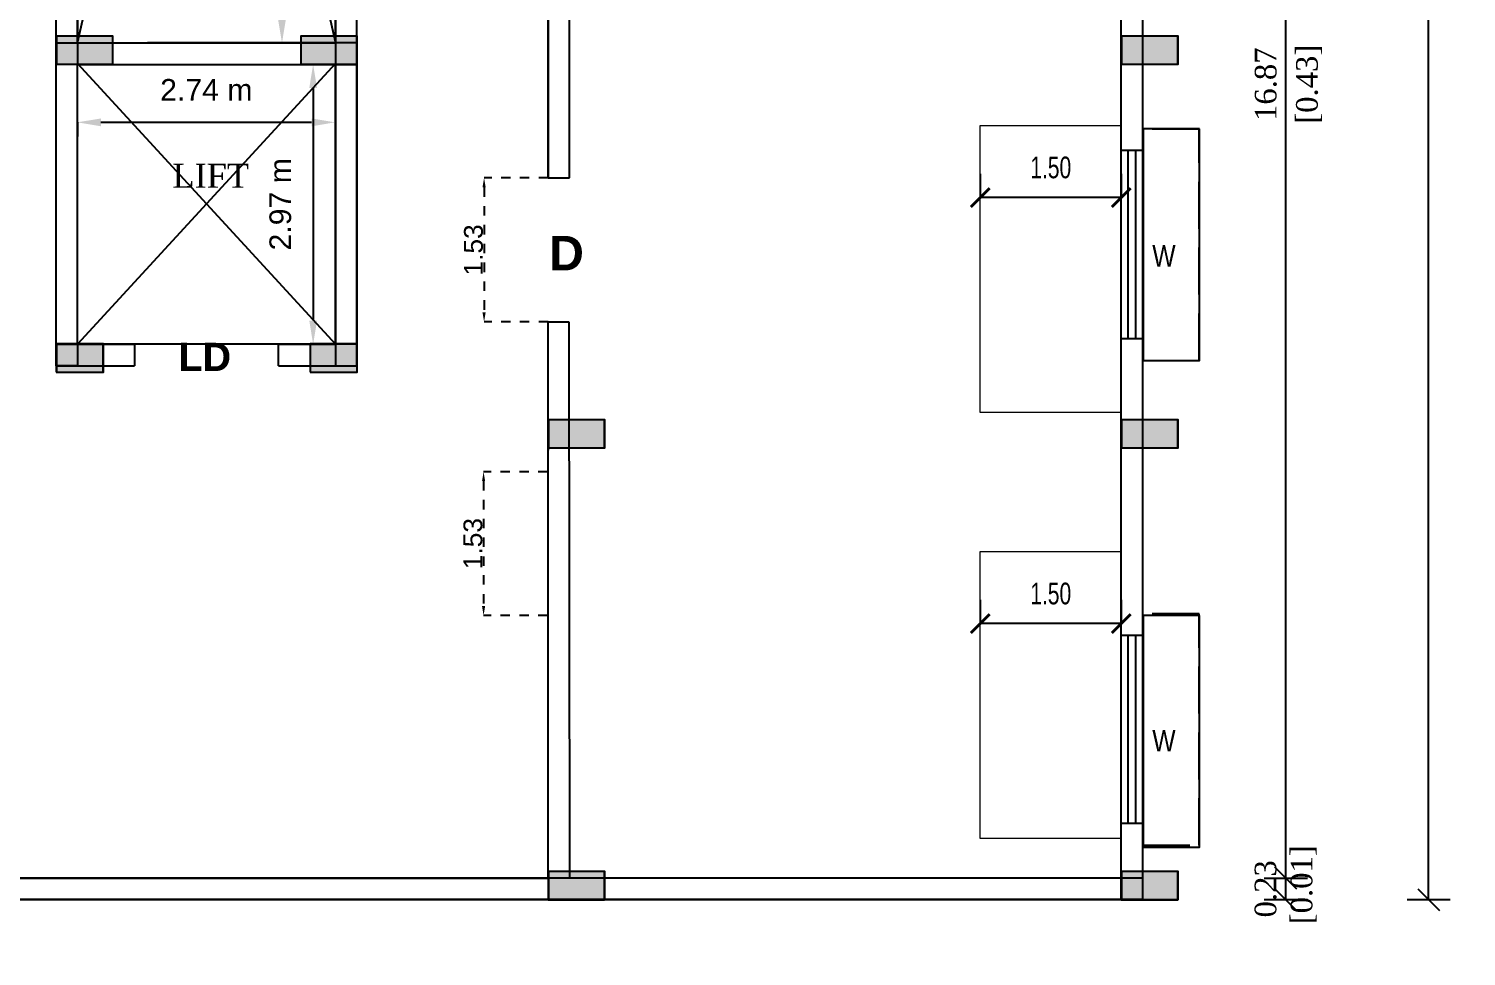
# Model space of a CAD drawing. Header units: metres. Extents: x 789 to 1127, y 8 to 183.
# Drawn here: x 922.92 to 938.2, y 40.19 to 50.04 of the extents above; entities that cross this region are included whole.
import ezdxf

# ---------------------------------------------------------------- set-up
doc = ezdxf.new("R2010")
doc.units = ezdxf.units.M
doc.header["$MEASUREMENT"] = 0
doc.header["$PDMODE"] = 96
doc.linetypes.add('CABLIN', pattern=[0.35, 0.25, -0.1])
doc.linetypes.add('DOT2', pattern=[0.125, 0, -0.125])
for name, color, linetype in [('BLK_1_FLR_1_CHAJJA', 6, 'Continuous'), ('BLK_1_FLR_1_LIFT_1', 30, 'Continuous'), ('BLK_1_FLR_2_BLT_UP_AREA_DEDUCT', 26, 'Continuous'), ('BLK_1_FLR_2_EXIT_WIDTH_DOOR', 2, 'Continuous'), ('BLK_1_FLR_2_VENTILATION_SHAFT', 6, 'Continuous'), ('C-ANNO-TABL', 10, 'Continuous'), ('DIM', 205, 'Continuous'), ('ED', 30, 'Continuous'), ('T E X T', 7, 'Continuous'), ('text', 7, 'Continuous'), ('W A L L', 125, 'Continuous'), ('wall1', 125, 'Continuous')]:
    doc.layers.add(name, color=color, linetype=linetype)
doc.layers.add('BLK_1_FLR_2_BLT_UP_AREA', color=26, linetype='Continuous', plot=False)
doc.layers.add('BLK_1_FLR_2_ROOM_1_LIGHT_VENTILATION_1', color=232, linetype='Continuous', lineweight=0)
doc.styles.add('CORPORATION', font='arial.ttf')
doc.styles.add('DIM 100', font='ARIALN.TTF', dxfattribs={"width": 0.85, "height": 0.23})
doc.styles.add('PDF Arial Bold', font='arialbd.ttf')
doc.styles.add('S', font='swiss.ttf')
doc.styles.get("Standard").update_dxf_attribs({"font": 'BOOKOS.TTF'})
doc.styles.add('swc', font='swissc.ttf', dxfattribs={"height": 250})
doc.dimstyles.new('Dim-outter', dxfattribs={"dimtxt": 1, "dimasz": 1, "dimexe": 0, "dimexo": 0, "dimgap": 1, "dimtad": 1, "dimlfac": -1, "dimzin": 3, "dimdsep": 46, "dimtxsty": 'CORPORATION', "dimblk": 'ARCHTICK', "dimcen": 0.125, "dimclrd": 8, "dimclre": 8, "dimclrt": 256, "dimazin": 0, "dimtfac": 0.5, "dimtix": 1, "dimtmove": 2, "dimatfit": 3, "dimfxl": 0, "dimtolj": 1, "dimtzin": 0, "dimarcsym": 0})
doc.dimstyles.new('GRID DIM 400', dxfattribs={"dimscale": 0, "dimtxt": 0.8, "dimasz": 0.2, "dimexe": 0, "dimexo": 0, "dimgap": 0.2, "dimtad": 0, "dimlfac": -0.1, "dimzin": 1, "dimdsep": 46, "dimtxsty": 'DIM 100', "dimblk": 'ARCHTICK', "dimcen": 0, "dimclrd": 256, "dimclre": 252, "dimclrt": 4, "dimazin": 0, "dimtfac": 1, "dimtix": 1, "dimtofl": 0, "dimtmove": 2, "dimatfit": 0, "dimfxl": 0, "dimtolj": 1, "dimtzin": 0, "dimarcsym": 0})
doc.dimstyles.new('METRIC', dxfattribs={"dimtxt": 0.45, "dimasz": 0.25, "dimexe": 0.15, "dimexo": 0.15, "dimgap": 0.15, "dimtad": 1, "dimzin": 0, "dimdsep": 46, "dimtxsty": 'S', "dimcen": 0, "dimclrd": 1, "dimclre": 1, "dimclrt": 5, "dimadec": 0, "dimazin": 2, "dimtfac": 1, "dimtix": 1, "dimtofl": 0, "dimtmove": 1, "dimatfit": 0, "dimfxl": 0, "dimtolj": 1, "dimtzin": 0, "dimarcsym": 0})
doc.dimstyles.new('STANDARD$0', dxfattribs={"dimtxt": 7, "dimasz": 3, "dimexe": 3, "dimexo": 1, "dimgap": 1.5, "dimtad": 1, "dimdec": 1, "dimzin": 1, "dimdsep": 46, "dimlunit": 4, "dimtxsty": 'Standard', "dimblk": 'OBLIQUE', "dimcen": 0.09375, "dimdle": 1, "dimclrd": 8, "dimclre": 8, "dimclrt": 7, "dimadec": 1, "dimazin": 0, "dimtfac": 1, "dimtdec": 1, "dimtix": 1, "dimtmove": 2, "dimatfit": 3, "dimldrblk": 'ARCHTICK', "dimfxl": 0, "dimfrac": 2, "dimtolj": 1, "dimtzin": 0, "dimarcsym": 0})

# ---------------------------------------------------------------- blocks, each defined once
blk = doc.blocks.new('_Oblique')
at = {"color": 0, "linetype": 'ByBlock', "lineweight": -2}
blk.add_line((-0.5, -0.5), (0.5, 0.5), dxfattribs=at)
blk = doc.blocks.new('*D147')
at = {"layer": 'Defpoints', "color": 0}
for p in [(919.728, 41.016), (928.438, 41.016), (928.438, 39.267)]:
    blk.add_point(p, dxfattribs=at)
at = {"layer": 'ED', "color": 0, "lineweight": -2}
for p, q in [((919.728, 39.497), (919.728, 39.037)), ((928.438, 39.497), (928.438, 39.037)), ((919.728, 39.267), (928.438, 39.267))]:
    blk.add_line(p, q, dxfattribs=at)
at = {"layer": 'ED', "color": 0, "lineweight": -2, "xscale": 0.23, "yscale": 0.23, "zscale": 0.23, "rotation": 180}
blk.add_blockref('_Oblique', (919.728, 39.267), dxfattribs=at)
at = {"layer": 'ED', "color": 0, "lineweight": -2, "xscale": 0.23, "yscale": 0.23, "zscale": 0.23}
blk.add_blockref('_Oblique', (928.438, 39.267), dxfattribs=at)
at = {"layer": 'ED', "color": 0, "char_height": 0.23, "attachment_point": 5}
for s, insert in [('\\A1;8.71', (924.083, 39.479)), ('\\A1;[0.22]', (924.083, 39.018))]:
    blk.add_mtext(s, dxfattribs=dict(at, insert=insert))
blk = doc.blocks.new('*D345')
at = {"layer": 'Defpoints', "color": 0}
for p in [(928.667, 41.016), (934.534, 40.787), (934.534, 39.267)]:
    blk.add_point(p, dxfattribs=at)
at = {"layer": 'ED', "color": 0, "lineweight": -2}
for p, q in [((928.667, 39.497), (928.667, 39.037)), ((934.534, 39.497), (934.534, 39.037)), ((928.667, 39.267), (934.534, 39.267))]:
    blk.add_line(p, q, dxfattribs=at)
at = {"layer": 'ED', "color": 0, "lineweight": -2, "xscale": 0.23, "yscale": 0.23, "zscale": 0.23, "rotation": 180}
blk.add_blockref('_Oblique', (928.667, 39.267), dxfattribs=at)
at = {"layer": 'ED', "color": 0, "lineweight": -2, "xscale": 0.23, "yscale": 0.23, "zscale": 0.23}
blk.add_blockref('_Oblique', (934.534, 39.267), dxfattribs=at)
at = {"layer": 'ED', "color": 0, "char_height": 0.23, "attachment_point": 5}
for s, insert in [('\\A1;5.87', (931.601, 39.479)), ('\\A1;[0.15]', (931.601, 39.018))]:
    blk.add_mtext(s, dxfattribs=dict(at, insert=insert))
blk = doc.blocks.new('*D148')
at = {"layer": 'Defpoints', "color": 0}
for p in [(914.621, 41.086), (934.763, 40.787), (934.763, 37.747)]:
    blk.add_point(p, dxfattribs=at)
at = {"layer": 'ED', "color": 0, "lineweight": -2}
for p, q in [((914.621, 37.977), (914.621, 37.517)), ((934.763, 37.977), (934.763, 37.517)), ((914.621, 37.747), (934.763, 37.747))]:
    blk.add_line(p, q, dxfattribs=at)
at = {"layer": 'ED', "color": 0, "lineweight": -2, "xscale": 0.23, "yscale": 0.23, "zscale": 0.23, "rotation": 180}
blk.add_blockref('_Oblique', (914.621, 37.747), dxfattribs=at)
at = {"layer": 'ED', "color": 0, "lineweight": -2, "xscale": 0.23, "yscale": 0.23, "zscale": 0.23}
blk.add_blockref('_Oblique', (934.763, 37.747), dxfattribs=at)
at = {"layer": 'ED', "color": 0, "char_height": 0.23, "attachment_point": 5}
for s, insert in [('\\A1;20.14', (924.692, 37.958)), ('\\A1;[0.51]', (924.692, 37.498))]:
    blk.add_mtext(s, dxfattribs=dict(at, insert=insert))
blk = doc.blocks.new('*D158')
at = {"layer": 'Defpoints', "color": 0}
for p in [(934.515, 41.016), (936.283, 41.016), (934.515, 40.787)]:
    blk.add_point(p, dxfattribs=at)
at = {"layer": 'ED', "color": 0, "lineweight": -2}
for p, q in [((936.053, 41.016), (936.513, 41.016)), ((936.283, 40.787), (936.283, 41.016)), ((936.053, 40.787), (936.513, 40.787))]:
    blk.add_line(p, q, dxfattribs=at)
at = {"layer": 'ED', "color": 0, "lineweight": -2, "xscale": 0.23, "yscale": 0.23, "zscale": 0.23}
for p, rotation in [((936.283, 41.016), 90), ((936.283, 40.787), 270)]:
    blk.add_blockref('_Oblique', p, dxfattribs=dict(at, rotation=rotation))
at = {"layer": 'ED', "color": 0, "insert": (936.283, 40.902), "char_height": 0.23, "attachment_point": 5, "rotation": 90}
blk.add_mtext('\\A1;0.23\\P [0.01]', dxfattribs=at)
blk = doc.blocks.new('*D159')
at = {"layer": 'Defpoints', "color": 0}
for p in [(934.286, 57.89), (936.283, 57.89), (934.286, 41.016)]:
    blk.add_point(p, dxfattribs=at)
at = {"layer": 'ED', "color": 0, "lineweight": -2}
for p, q in [((936.053, 57.89), (936.513, 57.89)), ((936.283, 41.016), (936.283, 57.89)), ((936.053, 41.016), (936.513, 41.016))]:
    blk.add_line(p, q, dxfattribs=at)
at = {"layer": 'ED', "color": 0, "lineweight": -2, "xscale": 0.23, "yscale": 0.23, "zscale": 0.23}
for p, rotation in [((936.283, 57.89), 90), ((936.283, 41.016), 270)]:
    blk.add_blockref('_Oblique', p, dxfattribs=dict(at, rotation=rotation))
at = {"layer": 'ED', "color": 0, "char_height": 0.23, "attachment_point": 5, "rotation": 90}
for s, insert in [('\\A1;[0.43]', (936.532, 49.453)), ('\\A1;16.87', (936.072, 49.453))]:
    blk.add_mtext(s, dxfattribs=dict(at, insert=insert))
blk = doc.blocks.new('*D358')
at = {"layer": 'Defpoints', "color": 0}
for p in [(936.283, 94.127), (937.803, 94.127), (936.283, 40.787)]:
    blk.add_point(p, dxfattribs=at)
at = {"layer": 'ED', "color": 0, "lineweight": -2}
for p, q in [((937.573, 94.127), (938.033, 94.127)), ((937.803, 40.787), (937.803, 94.127)), ((937.573, 40.787), (938.033, 40.787))]:
    blk.add_line(p, q, dxfattribs=at)
at = {"layer": 'ED', "color": 0, "lineweight": -2, "xscale": 0.23, "yscale": 0.23, "zscale": 0.23}
for p, rotation in [((937.803, 94.127), 90), ((937.803, 40.787), 270)]:
    blk.add_blockref('_Oblique', p, dxfattribs=dict(at, rotation=rotation))
at = {"layer": 'ED', "color": 0, "char_height": 0.23, "attachment_point": 5, "rotation": 90}
for s, insert in [('\\A1;53.34', (937.592, 67.457)), ('\\A1;[1.35]', (938.052, 67.457))]:
    blk.add_mtext(s, dxfattribs=dict(at, insert=insert))
blk = doc.blocks.new('*D317')
at = {"layer": 'Defpoints', "color": 0, "ltscale": 0.5}
for p in [(925.011, 61.966), (925.609, 61.966), (925.011, 49.892)]:
    blk.add_point(p, dxfattribs=at)
at = {"layer": 'ED', "color": 1, "lineweight": -2, "ltscale": 0.5}
for p, q in [((925.379, 61.966), (925.759, 61.966)), ((925.609, 50.142), (925.609, 61.716)), ((925.379, 49.892), (925.759, 49.892))]:
    blk.add_line(p, q, dxfattribs=at)
at = {"layer": 'ED', "color": 1, "ltscale": 0.5}
for points in [[(925.567, 61.716), (925.65, 61.716), (925.609, 61.966)], [(925.567, 50.142), (925.65, 50.142), (925.609, 49.892)]]:
    blk.add_solid(points, dxfattribs=at)
at = {"layer": 'ED', "lineweight": -2, "ltscale": 0.5, "insert": (925.26, 55.929), "char_height": 0.23, "attachment_point": 5, "rotation": 90, "style": 'S'}
blk.add_mtext('\\A1;12.07 m', dxfattribs=at)
blk = doc.blocks.new('45')
h = blk.add_hatch(color=143)
h.dxf.hatch_style = 1
h.paths.add_polyline_path([(11214.808, -3208.297), (11214.538, -3208.297), (11214.308, -3208.297), (11214.308, -3208.532), (11214.808, -3208.532)])
h = blk.add_hatch(color=143)
h.dxf.hatch_style = 1
h.paths.add_polyline_path([(11217.008, -3208.597), (11217.508, -3208.597), (11217.508, -3208.297), (11217.008, -3208.297)])
h = blk.add_hatch(color=143)
h.dxf.hatch_style = 1
h.paths.add_polyline_path([(11217.008, -3208.597), (11217.508, -3208.597), (11217.508, -3208.297), (11217.008, -3208.297)])
h = blk.add_hatch(color=143)
h.dxf.hatch_style = 1
h.paths.add_polyline_path([(11214.808, -3208.532), (11214.308, -3208.532), (11214.308, -3208.597), (11214.808, -3208.597)])
at = {"layer": 'C-ANNO-TABL'}
h = blk.add_hatch(color=240, dxfattribs=at)
h.dxf.hatch_style = 1
h.paths.add_polyline_path([(11214.308, -3205.025), (11214.308, -3205.253), (11214.908, -3205.253), (11214.908, -3205.025)])
h = blk.add_hatch(color=240, dxfattribs=at)
h.dxf.hatch_style = 1
h.paths.add_polyline_path([(11214.308, -3205.025), (11214.308, -3205.325), (11214.908, -3205.325), (11214.908, -3205.025)])
h = blk.add_hatch(color=240, dxfattribs=at)
h.dxf.hatch_style = 1
h.paths.add_polyline_path([(11214.308, -3205.025), (11214.308, -3205.253), (11214.908, -3205.253), (11214.908, -3205.025)])
h = blk.add_hatch(color=240, dxfattribs=at)
h.dxf.hatch_style = 1
h.paths.add_polyline_path([(11214.308, -3205.025), (11214.308, -3205.325), (11214.908, -3205.325), (11214.908, -3205.025)])
h = blk.add_hatch(color=240, dxfattribs=at)
h.dxf.hatch_style = 1
h.paths.add_polyline_path([(11216.908, -3205.025), (11216.908, -3205.253), (11217.508, -3205.253), (11217.508, -3205.025)])
h = blk.add_hatch(color=240, dxfattribs=at)
h.dxf.hatch_style = 1
h.paths.add_polyline_path([(11216.908, -3205.025), (11216.908, -3205.253), (11217.508, -3205.253), (11217.508, -3205.025)])
h = blk.add_hatch(color=240, dxfattribs=at)
h.dxf.hatch_style = 1
h.paths.add_polyline_path([(11216.908, -3205.025), (11216.908, -3205.325), (11217.508, -3205.325), (11217.508, -3205.025)])
h = blk.add_hatch(color=240, dxfattribs=at)
h.dxf.hatch_style = 1
h.paths.add_polyline_path([(11216.908, -3205.025), (11216.908, -3205.253), (11217.508, -3205.253), (11217.508, -3205.025)])
h = blk.add_hatch(color=240, dxfattribs=at)
h.dxf.hatch_style = 1
h.paths.add_polyline_path([(11216.908, -3205.025), (11216.908, -3205.253), (11217.508, -3205.253), (11217.508, -3205.025)])
h = blk.add_hatch(color=240, dxfattribs=at)
h.dxf.hatch_style = 1
h.paths.add_polyline_path([(11216.908, -3205.025), (11216.908, -3205.325), (11217.508, -3205.325), (11217.508, -3205.025)])
h = blk.add_hatch(color=240, dxfattribs=at)
h.dxf.hatch_style = 1
h.paths.add_polyline_path([(11225.636, -3205.025), (11225.636, -3205.325), (11226.237, -3205.325), (11226.237, -3205.025)])
h = blk.add_hatch(color=240, dxfattribs=at)
h.dxf.hatch_style = 1
h.paths.add_polyline_path([(11219.54, -3209.102), (11219.54, -3209.402), (11220.141, -3209.402), (11220.141, -3209.102)])
h = blk.add_hatch(color=240, dxfattribs=at)
h.dxf.hatch_style = 1
h.paths.add_polyline_path([(11225.636, -3209.102), (11225.636, -3209.402), (11226.237, -3209.402), (11226.237, -3209.102)])
h = blk.add_hatch(color=240, dxfattribs=at)
h.dxf.hatch_style = 1
h.paths.add_polyline_path([(11219.54, -3213.902), (11219.54, -3214.202), (11220.141, -3214.202), (11220.141, -3213.902)])
h = blk.add_hatch(color=240, dxfattribs=at)
h.dxf.hatch_style = 1
h.paths.add_polyline_path([(11225.636, -3213.902), (11225.636, -3214.202), (11226.237, -3214.202), (11226.237, -3213.902)])
for points in [[(11214.308, -3208.597), (11214.808, -3208.597), (11214.808, -3208.297), (11214.308, -3208.297)], [(11214.308, -3208.597), (11214.808, -3208.597), (11214.808, -3208.297), (11214.308, -3208.297)], [(11217.008, -3208.597), (11217.508, -3208.597), (11217.508, -3208.297), (11217.008, -3208.297)], [(11217.008, -3208.597), (11217.508, -3208.597), (11217.508, -3208.297), (11217.008, -3208.297)]]:
    blk.add_lwpolyline(points, close=True)
at = {"layer": 'C-ANNO-TABL', "color": 240}
for points in [[(11214.908, -3205.253), (11214.908, -3205.025), (11214.308, -3205.025), (11214.308, -3205.253)], [(11214.908, -3205.253), (11214.908, -3205.025), (11214.308, -3205.025), (11214.308, -3205.253)], [(11217.508, -3205.253), (11217.508, -3205.025), (11216.908, -3205.025), (11216.908, -3205.253)], [(11217.508, -3205.253), (11217.508, -3205.025), (11216.908, -3205.025), (11216.908, -3205.253)]]:
    blk.add_lwpolyline(points, dxfattribs=at)
for points in [[(11214.308, -3205.025), (11214.308, -3205.325), (11214.908, -3205.325), (11214.908, -3205.025)], [(11214.308, -3205.025), (11214.308, -3205.325), (11214.908, -3205.325), (11214.908, -3205.025)], [(11216.908, -3205.025), (11216.908, -3205.325), (11217.508, -3205.325), (11217.508, -3205.025)], [(11216.908, -3205.025), (11216.908, -3205.325), (11217.508, -3205.325), (11217.508, -3205.025)], [(11225.636, -3205.025), (11225.636, -3205.325), (11226.237, -3205.325), (11226.237, -3205.025)], [(11219.54, -3209.102), (11219.54, -3209.402), (11220.141, -3209.402), (11220.141, -3209.102)], [(11225.636, -3209.102), (11225.636, -3209.402), (11226.237, -3209.402), (11226.237, -3209.102)], [(11219.54, -3213.902), (11219.54, -3214.202), (11220.141, -3214.202), (11220.141, -3213.902)], [(11225.636, -3213.902), (11225.636, -3214.202), (11226.237, -3214.202), (11226.237, -3213.902)]]:
    blk.add_lwpolyline(points, close=True, dxfattribs=at)
blk = doc.blocks.new('369')
h = blk.add_hatch(color=143)
h.dxf.hatch_style = 1
h.paths.add_polyline_path([(11119.261, -3205.394), (11118.991, -3205.394), (11118.761, -3205.394), (11118.761, -3205.629), (11119.261, -3205.629)])
h = blk.add_hatch(color=143)
h.dxf.hatch_style = 1
h.paths.add_polyline_path([(11121.461, -3205.694), (11121.961, -3205.694), (11121.961, -3205.394), (11121.461, -3205.394)])
h = blk.add_hatch(color=143)
h.dxf.hatch_style = 1
h.paths.add_polyline_path([(11121.461, -3205.694), (11121.961, -3205.694), (11121.961, -3205.394), (11121.461, -3205.394)])
h = blk.add_hatch(color=143)
h.dxf.hatch_style = 1
h.paths.add_polyline_path([(11119.261, -3205.629), (11118.761, -3205.629), (11118.761, -3205.694), (11119.261, -3205.694)])
at = {"layer": 'C-ANNO-TABL'}
h = blk.add_hatch(color=240, dxfattribs=at)
h.dxf.hatch_style = 1
h.paths.add_polyline_path([(11118.761, -3202.122), (11118.761, -3202.351), (11119.361, -3202.351), (11119.361, -3202.122)])
h = blk.add_hatch(color=240, dxfattribs=at)
h.dxf.hatch_style = 1
h.paths.add_polyline_path([(11118.761, -3202.122), (11118.761, -3202.422), (11119.361, -3202.422), (11119.361, -3202.122)])
h = blk.add_hatch(color=240, dxfattribs=at)
h.dxf.hatch_style = 1
h.paths.add_polyline_path([(11118.761, -3202.122), (11118.761, -3202.351), (11119.361, -3202.351), (11119.361, -3202.122)])
h = blk.add_hatch(color=240, dxfattribs=at)
h.dxf.hatch_style = 1
h.paths.add_polyline_path([(11118.761, -3202.122), (11118.761, -3202.422), (11119.361, -3202.422), (11119.361, -3202.122)])
h = blk.add_hatch(color=240, dxfattribs=at)
h.dxf.hatch_style = 1
h.paths.add_polyline_path([(11121.36, -3202.122), (11121.36, -3202.351), (11121.961, -3202.351), (11121.961, -3202.122)])
h = blk.add_hatch(color=240, dxfattribs=at)
h.dxf.hatch_style = 1
h.paths.add_polyline_path([(11121.36, -3202.122), (11121.36, -3202.351), (11121.961, -3202.351), (11121.961, -3202.122)])
h = blk.add_hatch(color=240, dxfattribs=at)
h.dxf.hatch_style = 1
h.paths.add_polyline_path([(11121.36, -3202.122), (11121.36, -3202.422), (11121.961, -3202.422), (11121.961, -3202.122)])
h = blk.add_hatch(color=240, dxfattribs=at)
h.dxf.hatch_style = 1
h.paths.add_polyline_path([(11121.36, -3202.122), (11121.36, -3202.351), (11121.961, -3202.351), (11121.961, -3202.122)])
h = blk.add_hatch(color=240, dxfattribs=at)
h.dxf.hatch_style = 1
h.paths.add_polyline_path([(11121.36, -3202.122), (11121.36, -3202.351), (11121.961, -3202.351), (11121.961, -3202.122)])
h = blk.add_hatch(color=240, dxfattribs=at)
h.dxf.hatch_style = 1
h.paths.add_polyline_path([(11121.36, -3202.122), (11121.36, -3202.422), (11121.961, -3202.422), (11121.961, -3202.122)])
h = blk.add_hatch(color=240, dxfattribs=at)
h.dxf.hatch_style = 1
h.paths.add_polyline_path([(11130.089, -3202.122), (11130.089, -3202.422), (11130.689, -3202.422), (11130.689, -3202.122)])
h = blk.add_hatch(color=240, dxfattribs=at)
h.dxf.hatch_style = 1
h.paths.add_polyline_path([(11123.993, -3206.199), (11123.993, -3206.499), (11124.593, -3206.499), (11124.593, -3206.199)])
h = blk.add_hatch(color=240, dxfattribs=at)
h.dxf.hatch_style = 1
h.paths.add_polyline_path([(11130.089, -3206.199), (11130.089, -3206.499), (11130.689, -3206.499), (11130.689, -3206.199)])
h = blk.add_hatch(color=240, dxfattribs=at)
h.dxf.hatch_style = 1
h.paths.add_polyline_path([(11123.993, -3211), (11123.993, -3211.299), (11124.593, -3211.299), (11124.593, -3211)])
h = blk.add_hatch(color=240, dxfattribs=at)
h.dxf.hatch_style = 1
h.paths.add_polyline_path([(11130.089, -3211), (11130.089, -3211.299), (11130.689, -3211.299), (11130.689, -3211)])
for points in [[(11118.761, -3205.694), (11119.261, -3205.694), (11119.261, -3205.394), (11118.761, -3205.394)], [(11118.761, -3205.694), (11119.261, -3205.694), (11119.261, -3205.394), (11118.761, -3205.394)], [(11121.461, -3205.694), (11121.961, -3205.694), (11121.961, -3205.394), (11121.461, -3205.394)], [(11121.461, -3205.694), (11121.961, -3205.694), (11121.961, -3205.394), (11121.461, -3205.394)]]:
    blk.add_lwpolyline(points, close=True)
at = {"layer": 'C-ANNO-TABL', "color": 240}
for points in [[(11119.361, -3202.351), (11119.361, -3202.122), (11118.761, -3202.122), (11118.761, -3202.351)], [(11119.361, -3202.351), (11119.361, -3202.122), (11118.761, -3202.122), (11118.761, -3202.351)], [(11121.961, -3202.351), (11121.961, -3202.122), (11121.36, -3202.122), (11121.36, -3202.351)], [(11121.961, -3202.351), (11121.961, -3202.122), (11121.36, -3202.122), (11121.36, -3202.351)]]:
    blk.add_lwpolyline(points, dxfattribs=at)
for points in [[(11118.761, -3202.122), (11118.761, -3202.422), (11119.361, -3202.422), (11119.361, -3202.122)], [(11118.761, -3202.122), (11118.761, -3202.422), (11119.361, -3202.422), (11119.361, -3202.122)], [(11121.36, -3202.122), (11121.36, -3202.422), (11121.961, -3202.422), (11121.961, -3202.122)], [(11121.36, -3202.122), (11121.36, -3202.422), (11121.961, -3202.422), (11121.961, -3202.122)], [(11130.089, -3202.122), (11130.089, -3202.422), (11130.689, -3202.422), (11130.689, -3202.122)], [(11123.993, -3206.199), (11123.993, -3206.499), (11124.593, -3206.499), (11124.593, -3206.199)], [(11130.089, -3206.199), (11130.089, -3206.499), (11130.689, -3206.499), (11130.689, -3206.199)], [(11123.993, -3211), (11123.993, -3211.299), (11124.593, -3211.299), (11124.593, -3211)], [(11130.089, -3211), (11130.089, -3211.299), (11130.689, -3211.299), (11130.689, -3211)]]:
    blk.add_lwpolyline(points, close=True, dxfattribs=at)
blk = doc.blocks.new('*D338')
at = {"layer": 'Defpoints', "color": 0, "ltscale": 0.5}
for p in [(923.433, 49.199), (926.174, 49.199), (926.174, 49.048)]:
    blk.add_point(p, dxfattribs=at)
at = {"layer": 'ED', "color": 1, "lineweight": -2, "ltscale": 0.5}
for p, q in [((923.433, 49.049), (923.433, 48.898)), ((923.683, 49.048), (925.924, 49.048)), ((926.174, 49.049), (926.174, 48.898))]:
    blk.add_line(p, q, dxfattribs=at)
at = {"layer": 'ED', "color": 1, "ltscale": 0.5}
for points in [[(923.683, 49.089), (923.683, 49.006), (923.433, 49.048)], [(925.924, 49.089), (925.924, 49.006), (926.174, 49.048)]]:
    blk.add_solid(points, dxfattribs=at)
at = {"layer": 'ED', "lineweight": -2, "ltscale": 0.5, "insert": (924.804, 49.393), "char_height": 0.23, "attachment_point": 5, "style": 'S'}
blk.add_mtext('\\A1;2.74 m', dxfattribs=at)
blk = doc.blocks.new('*D339')
at = {"layer": 'Defpoints', "color": 0, "ltscale": 0.5}
for p in [(925.712, 49.663), (925.712, 46.691), (925.94, 46.691)]:
    blk.add_point(p, dxfattribs=at)
at = {"layer": 'ED', "color": 1, "lineweight": -2, "ltscale": 0.5}
for p, q in [((925.862, 49.663), (926.09, 49.663)), ((925.94, 49.413), (925.94, 46.941)), ((925.862, 46.691), (926.09, 46.691))]:
    blk.add_line(p, q, dxfattribs=at)
at = {"layer": 'ED', "color": 1, "ltscale": 0.5}
for points in [[(925.899, 49.413), (925.982, 49.413), (925.94, 49.663)], [(925.899, 46.941), (925.982, 46.941), (925.94, 46.691)]]:
    blk.add_solid(points, dxfattribs=at)
at = {"layer": 'ED', "lineweight": -2, "ltscale": 0.5, "insert": (925.592, 48.177), "char_height": 0.23, "attachment_point": 5, "rotation": 90, "style": 'S'}
blk.add_mtext('\\A1;2.97 m', dxfattribs=at)
blk = doc.blocks.new('_ArchTick')
at = {"color": 0, "linetype": 'ByBlock', "const_width": 0.15}
blk.add_lwpolyline([(-0.5, -0.5), (0.5, 0.5)], dxfattribs=at)
blk = doc.blocks.new('*D98')
at = {"layer": 'BLK_1_FLR_2_ROOM_1_LIGHT_VENTILATION_1', "lineweight": -2}
for p, q in [((933.034, 43.972), (933.034, 43.722)), ((934.534, 43.972), (934.534, 43.722)), ((934.534, 43.722), (933.034, 43.722))]:
    blk.add_line(p, q, dxfattribs=at)
at = {"layer": 'Defpoints', "color": 0}
for p in [(933.034, 44.014), (934.534, 44.014), (933.034, 43.722)]:
    blk.add_point(p, dxfattribs=at)
at = {"layer": 'BLK_1_FLR_2_ROOM_1_LIGHT_VENTILATION_1', "lineweight": -2, "xscale": 0.2, "yscale": 0.2, "zscale": 0.2, "rotation": 180}
blk.add_blockref('_ArchTick', (933.034, 43.722), dxfattribs=at)
at = {"layer": 'BLK_1_FLR_2_ROOM_1_LIGHT_VENTILATION_1', "lineweight": -2, "xscale": 0.2, "yscale": 0.2, "zscale": 0.2}
blk.add_blockref('_ArchTick', (934.534, 43.722), dxfattribs=at)
at = {"layer": 'BLK_1_FLR_2_ROOM_1_LIGHT_VENTILATION_1', "insert": (933.784, 44.039), "char_height": 0.23, "attachment_point": 5, "style": 'DIM 100'}
blk.add_mtext('\\A1;1.50', dxfattribs=at)
blk = doc.blocks.new('*D99')
at = {"layer": 'BLK_1_FLR_2_ROOM_1_LIGHT_VENTILATION_1', "lineweight": -2}
for p, q in [((933.034, 48.499), (933.034, 48.249)), ((934.534, 48.499), (934.534, 48.249)), ((934.534, 48.249), (933.034, 48.249))]:
    blk.add_line(p, q, dxfattribs=at)
at = {"layer": 'Defpoints', "color": 0}
for p in [(933.034, 48.541), (934.534, 48.541), (933.034, 48.249)]:
    blk.add_point(p, dxfattribs=at)
at = {"layer": 'BLK_1_FLR_2_ROOM_1_LIGHT_VENTILATION_1', "lineweight": -2, "xscale": 0.2, "yscale": 0.2, "zscale": 0.2, "rotation": 180}
blk.add_blockref('_ArchTick', (933.034, 48.249), dxfattribs=at)
at = {"layer": 'BLK_1_FLR_2_ROOM_1_LIGHT_VENTILATION_1', "lineweight": -2, "xscale": 0.2, "yscale": 0.2, "zscale": 0.2}
blk.add_blockref('_ArchTick', (934.534, 48.249), dxfattribs=at)
at = {"layer": 'BLK_1_FLR_2_ROOM_1_LIGHT_VENTILATION_1', "insert": (933.784, 48.567), "char_height": 0.23, "attachment_point": 5, "style": 'DIM 100'}
blk.add_mtext('\\A1;1.50', dxfattribs=at)
blk = doc.blocks.new('*D140')
at = {"layer": 'BLK_1_FLR_2_EXIT_WIDTH_DOOR', "linetype": 'DOT2', "lineweight": -2, "ltscale": 0.05}
for p, q in [((928.433, 45.335), (927.753, 45.335)), ((927.753, 45.235), (927.753, 43.907)), ((928.433, 43.807), (927.753, 43.807))]:
    blk.add_line(p, q, dxfattribs=at)
at = {"layer": 'BLK_1_FLR_2_EXIT_WIDTH_DOOR', "ltscale": 0.05}
for points in [[(927.736, 45.235), (927.769, 45.235), (927.753, 45.335)], [(927.736, 43.907), (927.769, 43.907), (927.753, 43.807)]]:
    blk.add_solid(points, dxfattribs=at)
at = {"layer": 'Defpoints', "color": 0, "ltscale": 0.05}
for p in [(928.433, 45.335), (927.753, 43.807), (928.433, 43.807)]:
    blk.add_point(p, dxfattribs=at)
at = {"layer": 'BLK_1_FLR_2_EXIT_WIDTH_DOOR', "ltscale": 0.05, "insert": (927.64, 44.571), "char_height": 0.2, "attachment_point": 5, "rotation": 90, "style": 'CORPORATION'}
blk.add_mtext('\\A1;1.53', dxfattribs=at)
blk = doc.blocks.new('*D141')
at = {"layer": 'BLK_1_FLR_2_EXIT_WIDTH_DOOR', "linetype": 'DOT2', "lineweight": -2, "ltscale": 0.05}
for p, q in [((928.439, 48.457), (927.758, 48.457)), ((927.758, 48.357), (927.758, 47.028)), ((928.439, 46.928), (927.758, 46.928))]:
    blk.add_line(p, q, dxfattribs=at)
at = {"layer": 'BLK_1_FLR_2_EXIT_WIDTH_DOOR', "ltscale": 0.05}
for points in [[(927.741, 48.357), (927.775, 48.357), (927.758, 48.457)], [(927.741, 47.028), (927.775, 47.028), (927.758, 46.928)]]:
    blk.add_solid(points, dxfattribs=at)
at = {"layer": 'Defpoints', "color": 0, "ltscale": 0.05}
for p in [(928.439, 48.457), (927.758, 46.928), (928.439, 46.928)]:
    blk.add_point(p, dxfattribs=at)
at = {"layer": 'BLK_1_FLR_2_EXIT_WIDTH_DOOR', "ltscale": 0.05, "insert": (927.646, 47.692), "char_height": 0.2, "attachment_point": 5, "rotation": 90, "style": 'CORPORATION'}
blk.add_mtext('\\A1;1.53', dxfattribs=at)

msp = doc.modelspace()

# ---------------------------------------------------------------- hatches: boundary and pattern name
at = {"lineweight": -2, "ltscale": 0.5}
h = msp.add_hatch(color=256, dxfattribs=at)
h.dxf.hatch_style = 1
h.paths.add_polyline_path([(923.43448, 49.89198), (923.20588, 49.89198), (923.20588, 49.66477), (923.43588, 49.66338)])
h.paths.add_polyline_path([(926.40628, 49.89198), (926.17729, 49.89198), (926.17628, 49.66338), (926.40628, 49.66338)])
h.paths.add_polyline_path([(926.40628, 46.69138), (926.17628, 46.69138), (926.17768, 46.46138), (926.40628, 46.46138)])
h.paths.add_polyline_path([(923.43588, 46.69138), (923.20588, 46.69138), (923.20588, 46.46138), (923.43448, 46.46138)])
h = msp.add_hatch(color=240)
h.dxf.hatch_style = 1
h.paths.add_polyline_path([(934.53428, 49.96474), (934.53428, 49.66477), (935.13473, 49.66477), (935.13473, 49.96474)])
h = msp.add_hatch(color=240)
h.dxf.hatch_style = 1
h.paths.add_polyline_path([(928.43828, 45.88804), (928.43828, 45.58807), (929.03873, 45.58807), (929.03873, 45.88804)])
h = msp.add_hatch(color=240)
h.dxf.hatch_style = 1
h.paths.add_polyline_path([(934.53428, 45.88804), (934.53428, 45.58807), (935.13473, 45.58807), (935.13473, 45.88804)])
h = msp.add_hatch(color=240)
h.dxf.hatch_style = 1
h.paths.add_polyline_path([(928.43828, 41.08605), (928.43828, 40.78608), (929.03873, 40.78608), (929.03873, 41.08605)])
h = msp.add_hatch(color=240)
h.dxf.hatch_style = 1
h.paths.add_polyline_path([(934.53428, 41.08605), (934.53428, 40.78608), (935.13473, 40.78608), (935.13473, 41.08605)])

# ---------------------------------------------------------------- linework, layer by layer
at = {"layer": 'BLK_1_FLR_1_CHAJJA', "linetype": 'Continuous'}
for points in [[(935.36587, 48.97855), (934.76591, 48.97855), (934.76591, 46.51855), (935.36587, 46.51855)], [(935.36587, 43.80539), (934.76591, 43.80539), (934.76591, 41.34539), (935.36587, 41.34539)]]:
    msp.add_lwpolyline(points, close=True, dxfattribs=at)
at = {"layer": 'BLK_1_FLR_1_LIFT_1'}
msp.add_lwpolyline([(926.17389, 46.69139), (923.43349, 46.69139), (923.43349, 49.66339), (926.17389, 49.66339)], close=True, dxfattribs=at)
at = {"layer": 'BLK_1_FLR_2_BLT_UP_AREA', "color": 26}
msp.add_lwpolyline([(934.76288, 40.78747), (934.76288, 94.12747), (914.62091, 94.12747), (914.62091, 40.78747)], close=True, dxfattribs=at)
at = {"layer": 'BLK_1_FLR_2_BLT_UP_AREA_DEDUCT', "color": 26, "linetype": 'Continuous'}
msp.add_lwpolyline([(926.17768, 49.89442), (926.18224, 61.96601), (923.43904, 61.96497), (923.43448, 49.89338)], close=True, dxfattribs=at)
at = {"layer": 'BLK_1_FLR_2_ROOM_1_LIGHT_VENTILATION_1', "color": 3}
for points in [[(933.03428, 45.96533), (933.03428, 49.01334), (934.53428, 49.01334), (934.53428, 45.96533)], [(933.03428, 41.43778), (933.03428, 44.48579), (934.53428, 44.48579), (934.53428, 41.43778)]]:
    msp.add_lwpolyline(points, close=True, dxfattribs=at)
at = {"layer": 'BLK_1_FLR_2_VENTILATION_SHAFT', "linetype": 'Continuous'}
msp.add_lwpolyline([(926.17768, 49.89338), (926.18224, 61.96549), (923.43904, 61.96549), (923.43448, 49.89338)], close=True, dxfattribs=at)
at = {"layer": 'DIM', "color": 251}
msp.add_lwpolyline([(924.18168, 61.96529), (926.18168, 61.96529), (926.17712, 49.89442), (924.17712, 49.89442)], dxfattribs=at)
at = {"layer": 'W A L L'}
for p, q in [((934.76288, 40.78747), (934.76288, 94.12747)), ((936.28288, 40.78747), (936.28288, 94.12747)), ((937.80288, 40.78747), (937.80288, 94.12747)), ((934.53428, 40.78747), (934.53428, 63.95129)), ((923.20588, 46.70046), (923.20588, 62.19484)), ((923.20588, 46.70046), (923.20588, 62.12347)), ((923.20588, 46.70046), (923.20588, 62.12347)), ((923.20588, 46.70046), (923.20588, 62.12347)), ((926.40628, 46.70046), (926.40628, 62.19484)), ((926.40628, 46.70046), (926.40628, 62.12347)), ((926.40628, 46.70046), (926.40628, 62.12347)), ((923.43448, 61.96624), (926.17768, 49.89338)), ((923.43448, 49.89338), (923.43448, 61.96624)), ((923.43448, 49.89338), (926.17768, 61.96474)), ((926.17768, 49.89338), (926.17768, 61.96474)), ((928.43828, 48.45662), (928.43828, 53.51164)), ((923.43448, 49.89338), (926.17768, 49.89338)), ((934.53428, 49.96474), (934.53428, 49.66477)), ((935.13473, 49.96474), (934.53428, 49.96474)), ((935.13473, 49.66477), (935.13473, 49.96474)), ((923.20588, 46.46138), (923.20588, 49.66338)), ((923.43588, 49.66338), (926.17628, 49.66338)), ((923.43588, 46.69138), (923.43588, 49.66338)), ((926.17628, 49.66338), (926.17628, 46.69138)), ((926.40628, 49.66338), (926.40628, 46.46138)), ((934.53428, 49.66477), (935.13473, 49.66477)), ((923.43588, 46.69138), (924.04108, 46.69138)), ((925.57108, 46.69138), (926.17628, 46.69138)), ((923.20588, 46.46138), (924.04108, 46.46138)), ((925.57108, 46.46138), (926.40628, 46.46138)), ((928.43828, 45.88804), (928.43828, 45.58807)), ((929.03873, 45.88804), (928.43828, 45.88804)), ((929.03873, 45.58807), (929.03873, 45.88804)), ((934.53428, 45.88804), (934.53428, 45.58807)), ((935.13473, 45.88804), (934.53428, 45.88804)), ((935.13473, 45.58807), (935.13473, 45.88804)), ((928.43828, 45.58807), (928.43828, 45.56267)), ((928.43828, 45.58807), (929.03873, 45.58807)), ((934.53428, 45.58807), (935.13473, 45.58807)), ((928.43828, 41.01607), (920.94528, 41.01607)), ((920.94528, 41.01607), (928.43828, 41.01607)), ((928.43828, 41.08605), (928.43828, 40.78608)), ((929.03873, 41.08605), (928.43828, 41.08605)), ((934.76288, 41.01607), (928.43828, 41.01607)), ((929.03873, 40.78608), (929.03873, 41.08605)), ((934.53428, 41.08605), (934.53428, 40.78608)), ((935.13473, 41.08605), (934.53428, 41.08605)), ((935.13473, 40.78608), (935.13473, 41.08605)), ((928.43828, 40.78747), (921.17388, 40.78747)), ((934.76288, 40.78747), (928.43828, 40.78747)), ((928.43828, 40.78608), (929.03873, 40.78608)), ((934.53428, 40.78608), (935.13473, 40.78608))]:
    msp.add_line(p, q, dxfattribs=at)
at = {"layer": 'W A L L', "lineweight": -3}
for p, q in [((928.43828, 54.1953), (928.43828, 48.45662)), ((928.66811, 48.45662), (928.66811, 54.1953)), ((928.43828, 48.45662), (928.66811, 48.45662)), ((928.43828, 48.45662), (928.66688, 48.45662)), ((928.43828, 41.01607), (928.43828, 46.92825)), ((928.43828, 46.92825), (928.66061, 46.92825)), ((928.66061, 46.92825), (928.66688, 41.01607))]:
    msp.add_line(p, q, dxfattribs=at)
at = {"layer": 'W A L L', "lineweight": -2, "ltscale": 0.5}
for p, q in [((923.20588, 49.89198), (923.43448, 49.89198)), ((923.20588, 49.66477), (923.20588, 49.89198)), ((923.43448, 49.89198), (923.43588, 49.66338)), ((926.17729, 49.89198), (926.17628, 49.66338)), ((926.40628, 49.89198), (926.17729, 49.89198)), ((926.40628, 49.66338), (926.40628, 49.89198)), ((923.43588, 49.66338), (923.20588, 49.66477)), ((926.17628, 49.66338), (926.40628, 49.66338)), ((934.76176, 48.74683), (934.53428, 48.74683)), ((934.60802, 46.74683), (934.60802, 48.74683)), ((934.68802, 46.74683), (934.68802, 48.74683)), ((923.20588, 46.46138), (923.20588, 46.69138)), ((923.20588, 46.69138), (923.43588, 46.69138)), ((923.43588, 46.69138), (923.43448, 46.46138)), ((924.04108, 46.69138), (924.04108, 46.46138)), ((925.57108, 46.46138), (925.57108, 46.69138)), ((926.40628, 46.69138), (926.17628, 46.69138)), ((926.17628, 46.69138), (926.17768, 46.46138)), ((926.40628, 46.46138), (926.40628, 46.69138)), ((934.76176, 46.74683), (934.53428, 46.74683)), ((923.43448, 46.46138), (923.20588, 46.46138)), ((926.17768, 46.46138), (926.40628, 46.46138)), ((934.76176, 43.59469), (934.53428, 43.59469)), ((934.60802, 41.59469), (934.60802, 43.59469)), ((934.68802, 41.59469), (934.68802, 43.59469)), ((934.76176, 41.59469), (934.53428, 41.59469))]:
    msp.add_line(p, q, dxfattribs=at)
at = {"layer": 'W A L L', "linetype": 'CABLIN', "lineweight": -2, "ltscale": 2}
for p, q in [((935.36176, 48.97683), (934.76176, 48.97683)), ((935.36176, 48.74683), (935.36176, 48.97683)), ((935.36176, 46.51683), (935.36176, 48.74683)), ((934.76176, 46.51683), (935.36176, 46.51683)), ((935.36176, 43.82469), (934.76176, 43.82469)), ((935.36176, 43.59469), (935.36176, 43.82469)), ((935.36176, 41.36469), (935.36176, 43.59469)), ((934.76176, 41.36469), (935.36176, 41.36469))]:
    msp.add_line(p, q, dxfattribs=at)
at = {"layer": 'wall1'}
for p, q in [((923.43348, 49.67423), (926.17628, 46.69138)), ((926.17628, 49.67283), (923.43348, 46.69138))]:
    msp.add_line(p, q, dxfattribs=at)

# ---------------------------------------------------------------- block references
at = {"lineweight": -3}
for name, p in [('45', (-10291.09911, 3254.98962)), ('369', (-10195.55161, 3252.08695))]:
    msp.add_blockref(name, p, dxfattribs=at)

# ---------------------------------------------------------------- texts
at = {"layer": 'T E X T', "insert": (928.4509, 47.4752), "char_height": 0.36575, "attachment_point": 7, "style": 'PDF Arial Bold'}
msp.add_mtext('D', dxfattribs=at)
at = {"layer": 'T E X T', "linetype": 'CABLIN', "lineweight": -2, "ltscale": 2, "char_height": 0.23, "attachment_point": 5, "style": 'swc'}
for insert in [(934.98789, 47.62888), (934.98789, 42.47674)]:
    msp.add_mtext('\\A1;W', dxfattribs=dict(at, insert=insert))
at = {"layer": 'T E X T', "insert": (924.78844, 46.70532), "char_height": 0.3, "width": 5.597981, "attachment_point": 2, "style": 'PDF Arial Bold'}
msp.add_mtext('\\pt0.6;LD', dxfattribs=at)
at = {"layer": 'text', "color": 4, "insert": (924.85116, 48.48037), "char_height": 0.2555556, "width": 1.3144708, "attachment_point": 5}
msp.add_mtext('\\pt0.51111;LIFT', dxfattribs=at)
at = {"layer": 'text', "insert": (928.4509, 47.4752), "char_height": 0.36575, "attachment_point": 7, "style": 'PDF Arial Bold'}
msp.add_mtext('D', dxfattribs=at)
at = {"layer": 'text', "insert": (924.78604, 46.70532), "char_height": 0.3, "width": 5.597981, "attachment_point": 2, "style": 'PDF Arial Bold'}
msp.add_mtext('\\pt0.6;LD', dxfattribs=at)

# ---------------------------------------------------------------- dimensions: what is measured, and where the dimension line sits
at = {"layer": 'BLK_1_FLR_2_EXIT_WIDTH_DOOR', "color": 2, "ltscale": 0.05}
for base, p1, p2, picture, middle in [((927.75805, 46.92825), (928.43851, 48.45662), (928.43851, 46.92825), '*D141', (927.64587, 47.69243)), ((927.75252, 43.80661), (928.43298, 45.33497), (928.43298, 43.80661), '*D140', (927.64034, 44.57079))]:
    dim = msp.add_linear_dim(base=base, p1=p1, p2=p2, angle=90, dimstyle='Dim-outter', override={"dimtxt": 0.2, "dimasz": 0.1, "dimgap": 0.01, "dimpost": '\\X', "dimsah": 1, "dimclrd": 256, "dimclre": 256}, dxfattribs=at)
    dim.commit()
    dim.dimension.update_dxf_attribs({"geometry": picture, "text_midpoint": middle})
at = {"layer": 'BLK_1_FLR_2_ROOM_1_LIGHT_VENTILATION_1', "color": 232}
for base, p1, p2, picture, middle in [((933.03428, 48.24915), (934.53428, 48.54115), (933.03428, 48.54115), '*D99', (933.78428, 48.56658)), ((933.03428, 43.7216), (934.53428, 44.0136), (933.03428, 44.0136), '*D98', (933.78428, 44.03903))]:
    dim = msp.add_linear_dim(base=base, p1=p1, p2=p2, angle=180, dimstyle='GRID DIM 400', override={"dimscale": 1, "dimtxt": 0.23, "dimtad": 1, "dimtoh": 1, "dimclre": 256, "dimclrt": 256, "dimtmove": 0}, dxfattribs=at)
    dim.commit()
    dim.dimension.update_dxf_attribs({"geometry": picture, "text_midpoint": middle})
at = {"layer": 'ED'}
for base, p1, p2, picture, middle in [((937.80288, 94.12747), (936.28288, 40.78747), (936.28288, 94.12747), '*D358', (937.80288, 67.45747)), ((936.28288, 57.88967), (934.28649, 41.01607), (934.28649, 57.88967), '*D159', (936.28288, 49.45287))]:
    dim = msp.add_linear_dim(base=base, p1=p1, p2=p2, angle=270, dimstyle='STANDARD$0', override={"dimscale": 1, "dimtxt": 0.23, "dimasz": 0.23, "dimexe": 0.23, "dimexo": 0.23, "dimgap": 0.09, "dimdec": 2, "dimlunit": 2, "dimpost": '\\X', "dimsah": 0, "dimcen": 0.09, "dimdle": 0, "dimclrd": 0, "dimclre": 0, "dimclrt": 0, "dimtfac": 1, "dimtdec": 2, "dimtix": 0, "dimtofl": 0, "dimfxl": 0.23, "dimfxlon": 1, "dimfrac": 0}, dxfattribs=at)
    dim.commit()
    dim.dimension.update_dxf_attribs({"geometry": picture, "text_midpoint": middle})
at = {"layer": 'ED', "lineweight": -2, "ltscale": 0.5}
for base, p1, p2, picture, middle in [((925.60852, 61.96624), (925.01132, 49.89198), (925.01132, 61.96624), '*D317', (925.26032, 55.92911)), ((925.94045, 46.69139), (925.71233, 49.66339), (925.71233, 46.69139), '*D339', (925.59225, 48.17739))]:
    dim = msp.add_linear_dim(base=base, p1=p1, p2=p2, angle=90, dimstyle='METRIC', override={"dimtxt": 0.23, "dimgap": 0.23, "dimpost": ' m', "dimcen": 0.09, "dimclrt": 256, "dimfxl": 0.23}, dxfattribs=at)
    dim.commit()
    dim.dimension.update_dxf_attribs({"geometry": picture, "text_midpoint": middle})
dim = msp.add_linear_dim(base=(926.17389, 49.04765), p1=(923.43349, 49.19923), p2=(926.17389, 49.19923), dimstyle='METRIC', override={"dimtxt": 0.23, "dimgap": 0.23, "dimpost": ' m', "dimcen": 0.09, "dimclrt": 256, "dimfxl": 0.23}, dxfattribs=at)
dim.commit()
dim.dimension.update_dxf_attribs({"geometry": '*D338', "text_midpoint": (924.80369, 49.39273)})
at = {"layer": 'ED'}
dim = msp.add_linear_dim(base=(936.28288, 41.01607), p1=(934.51509, 40.78747), p2=(934.51509, 41.01607), angle=270, dimstyle='STANDARD$0', override={"dimscale": 1, "dimtxt": 0.23, "dimasz": 0.23, "dimexe": 0.23, "dimexo": 0.23, "dimgap": 0.09, "dimdec": 2, "dimlunit": 2, "dimpost": '\\X', "dimsah": 0, "dimcen": 0.09, "dimdle": 0, "dimclrd": 0, "dimclre": 0, "dimclrt": 0, "dimtfac": 1, "dimtdec": 2, "dimtix": 0, "dimtofl": 0, "dimfxl": 0.23, "dimfxlon": 1, "dimfrac": 0}, dxfattribs=at)
dim.commit()
dim.dimension.update_dxf_attribs({"geometry": '*D158', "text_midpoint": (936.28288, 40.90177), "dimtype": 160})
for base, p1, p2, picture, middle in [((934.76288, 37.74747), (914.62091, 41.08605), (934.76288, 40.78747), '*D148', (924.69189, 37.74747)), ((928.43828, 39.26747), (919.72791, 41.01607), (928.43828, 41.01607), '*D147', (924.08309, 39.26747)), ((934.53428, 39.26747), (928.66688, 41.01607), (934.53428, 40.78747), '*D345', (931.60058, 39.26747))]:
    dim = msp.add_linear_dim(base=base, p1=p1, p2=p2, dimstyle='STANDARD$0', override={"dimscale": 1, "dimtxt": 0.23, "dimasz": 0.23, "dimexe": 0.23, "dimexo": 0.23, "dimgap": 0.09, "dimdec": 2, "dimlunit": 2, "dimpost": '\\X', "dimsah": 0, "dimcen": 0.09, "dimdle": 0, "dimclrd": 0, "dimclre": 0, "dimclrt": 0, "dimtfac": 1, "dimtdec": 2, "dimtix": 0, "dimtofl": 0, "dimfxl": 0.23, "dimfxlon": 1, "dimfrac": 0}, dxfattribs=at)
    dim.commit()
    dim.dimension.update_dxf_attribs({"geometry": picture, "text_midpoint": middle})

doc.saveas('drawing.dxf')
